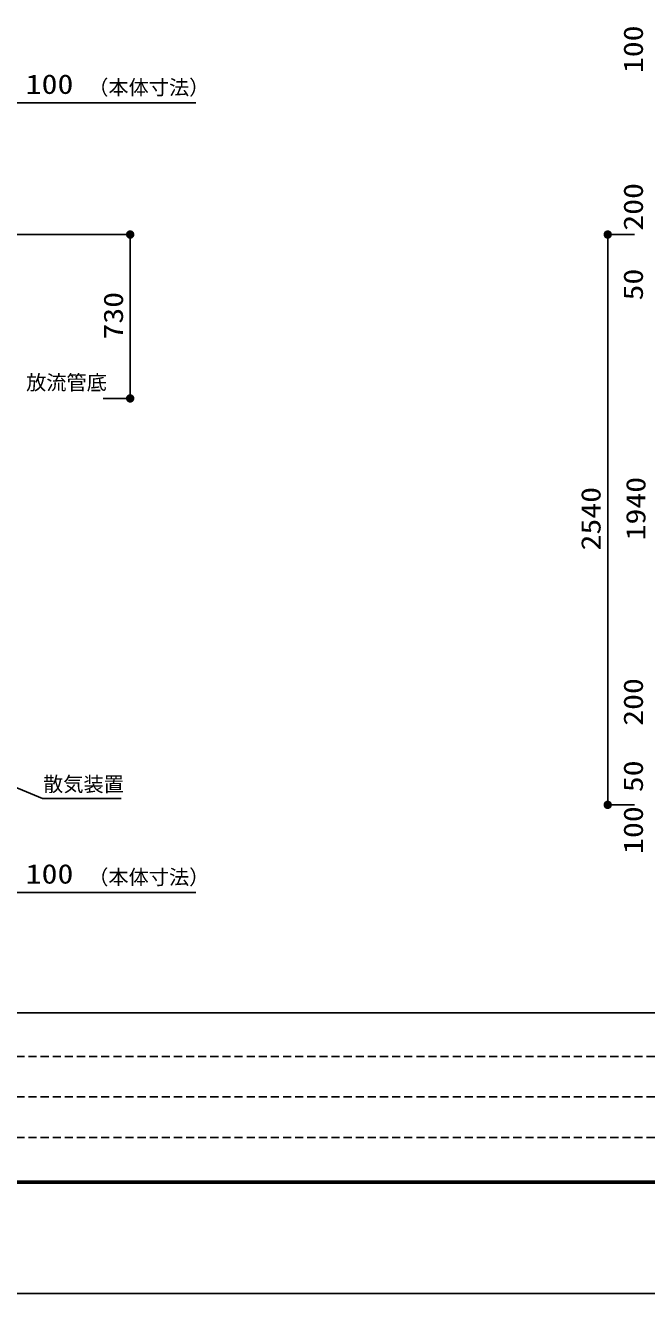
# Model space of a CAD drawing. Units: millimetres, scale not verified. Extents: x -24131 to 8910, y -6308 to 6308.
# Drawn here: x -3374 to -606, y -6308 to -659 of the extents above; entities that cross this region are included whole.
import ezdxf
from ezdxf.enums import TextEntityAlignment as Align

# ---------------------------------------------------------------- set-up
doc = ezdxf.new("R2010")
doc.units = ezdxf.units.MM
doc.header["$LTSCALE"] = 30
doc.linetypes.add('DASHED1', pattern=[1.8, 1.2, -0.6])
for name, color, linetype, lineweight in [('0-B_機器', 2, 'Continuous', 25), ('0-C_文字', 3, 'Continuous', 25), ('1-5_00クル-フ-6寸法', 132, 'Continuous', 25), ('1-9_図面枠', 7, 'Continuous', 25), ('1-A_Axis_waku', 7, 'Continuous', 25)]:
    doc.layers.add(name, color=color, linetype=linetype, lineweight=lineweight)
doc.styles.add('ＭＳ ゴシック', font='')
doc.styles.get('ＭＳ ゴシック').set_extended_font_data('MS Gothic')

msp = doc.modelspace()

# ---------------------------------------------------------------- linework, layer by layer
at = {"layer": '0-B_機器'}
msp.add_line((-7159.62, -1590.65), (-2945.86, -1590.65), dxfattribs=at)
at = {"layer": '0-C_文字'}
for p in [(-4339.51, -3675.95), (-2947.08, -4102.18)]:
    msp.add_line(p, (-3297.08, -4102.18), dxfattribs=at)
at = {"layer": '1-5_00クル-フ-6寸法', "color": 4}
for p, q in [((-3425.76, -1004.45), (-3125.19, -1004.45)), ((-3125.19, -1004.45), (-2614.32, -1004.45)), ((-3027.04, -1590.65), (-2907.04, -1590.65)), ((-2907.04, -1590.65), (-2907.04, -2320.63)), ((-659.25, -1590.65), (-779.25, -1590.65)), ((-779.25, -4130.63), (-779.25, -1590.65)), ((-3027.04, -2320.63), (-2907.04, -2320.63)), ((-659.25, -4130.63), (-779.25, -4130.63)), ((-3425.76, -4521.52), (-3125.19, -4521.52)), ((-3125.19, -4521.52), (-2614.32, -4521.52))]:
    msp.add_line(p, q, dxfattribs=at)
at = {"layer": '1-5_00クル-フ-6寸法'}
for points in [[(-2907.04, -1590.65), (-2924.01, -1582.67), (-2922.87, -1580.6)], [(-2907.04, -1590.65), (-2922.87, -1580.6), (-2921.49, -1578.7)], [(-2907.04, -1590.65), (-2921.49, -1578.7), (-2919.88, -1576.98)], [(-2907.04, -1590.65), (-2919.88, -1576.98), (-2918.06, -1575.48)], [(-2907.04, -1590.65), (-2918.06, -1575.48), (-2916.07, -1574.22)], [(-2907.04, -1590.65), (-2916.07, -1574.22), (-2913.94, -1573.22)], [(-2907.04, -1590.65), (-2913.94, -1573.22), (-2911.7, -1572.49)], [(-2907.04, -1590.65), (-2911.7, -1572.49), (-2909.39, -1572.05)], [(-2907.04, -1590.65), (-2909.39, -1572.05), (-2907.04, -1571.9)], [(-2907.04, -1590.65), (-2907.04, -1571.9), (-2904.69, -1572.05)], [(-2907.04, -1590.65), (-2904.69, -1572.05), (-2902.38, -1572.49)], [(-2907.04, -1590.65), (-2902.38, -1572.49), (-2900.14, -1573.22)], [(-2907.04, -1590.65), (-2900.14, -1573.22), (-2898.01, -1574.22)], [(-2907.04, -1590.65), (-2898.01, -1574.22), (-2896.02, -1575.48)], [(-2907.04, -1590.65), (-2896.02, -1575.48), (-2894.2, -1576.98)], [(-2907.04, -1590.65), (-2894.2, -1576.98), (-2892.59, -1578.7)], [(-2907.04, -1590.65), (-2892.59, -1578.7), (-2891.21, -1580.6)], [(-2907.04, -1590.65), (-2891.21, -1580.6), (-2890.07, -1582.67)], [(-779.25, -1590.65), (-796.21, -1582.67), (-795.08, -1580.6)], [(-779.25, -1590.65), (-795.08, -1580.6), (-793.69, -1578.7)], [(-779.25, -1590.65), (-793.69, -1578.7), (-792.08, -1576.98)], [(-779.25, -1590.65), (-792.08, -1576.98), (-790.27, -1575.48)], [(-779.25, -1590.65), (-790.27, -1575.48), (-788.28, -1574.22)], [(-779.25, -1590.65), (-788.28, -1574.22), (-786.15, -1573.22)], [(-779.25, -1590.65), (-786.15, -1573.22), (-783.91, -1572.49)], [(-779.25, -1590.65), (-783.91, -1572.49), (-781.6, -1572.05)], [(-779.25, -1590.65), (-781.6, -1572.05), (-779.25, -1571.9)], [(-779.25, -1590.65), (-779.25, -1571.9), (-776.9, -1572.05)], [(-779.25, -1590.65), (-776.9, -1572.05), (-774.58, -1572.49)], [(-779.25, -1590.65), (-774.58, -1572.49), (-772.34, -1573.22)], [(-779.25, -1590.65), (-772.34, -1573.22), (-770.21, -1574.22)], [(-779.25, -1590.65), (-770.21, -1574.22), (-768.23, -1575.48)], [(-779.25, -1590.65), (-768.23, -1575.48), (-766.41, -1576.98)], [(-779.25, -1590.65), (-766.41, -1576.98), (-764.8, -1578.7)], [(-779.25, -1590.65), (-764.8, -1578.7), (-763.42, -1580.6)], [(-779.25, -1590.65), (-763.42, -1580.6), (-762.28, -1582.67)], [(-2907.04, -1590.65), (-2925.75, -1589.47), (-2925.46, -1587.14)], [(-2907.04, -1590.65), (-2925.75, -1591.83), (-2925.75, -1589.47)], [(-2907.04, -1590.65), (-2925.46, -1594.16), (-2925.75, -1591.83)], [(-2907.04, -1590.65), (-2925.46, -1587.14), (-2924.87, -1584.86)], [(-2907.04, -1590.65), (-2924.87, -1596.44), (-2925.46, -1594.16)], [(-2907.04, -1590.65), (-2924.87, -1584.86), (-2924.01, -1582.67)], [(-2907.04, -1590.65), (-2924.01, -1598.63), (-2924.87, -1596.44)], [(-2907.04, -1590.65), (-2922.87, -1600.7), (-2924.01, -1598.63)], [(-2907.04, -1590.65), (-2921.49, -1602.6), (-2922.87, -1600.7)], [(-2907.04, -1590.65), (-2919.88, -1604.32), (-2921.49, -1602.6)], [(-2907.04, -1590.65), (-2918.06, -1605.82), (-2919.88, -1604.32)], [(-2907.04, -1590.65), (-2916.07, -1607.08), (-2918.06, -1605.82)], [(-2907.04, -1590.65), (-2913.94, -1608.08), (-2916.07, -1607.08)], [(-2907.04, -1590.65), (-2911.7, -1608.81), (-2913.94, -1608.08)], [(-2907.04, -1590.65), (-2909.39, -1609.25), (-2911.7, -1608.81)], [(-2907.04, -1590.65), (-2907.04, -1609.4), (-2909.39, -1609.25)], [(-2907.04, -1590.65), (-2890.07, -1582.67), (-2889.21, -1584.86)], [(-2907.04, -1590.65), (-2889.21, -1584.86), (-2888.62, -1587.14)], [(-2907.04, -1590.65), (-2888.62, -1587.14), (-2888.33, -1589.47)], [(-2907.04, -1590.65), (-2888.33, -1589.47), (-2888.33, -1591.83)], [(-2907.04, -1590.65), (-2904.69, -1609.25), (-2907.04, -1609.4)], [(-2907.04, -1590.65), (-2902.38, -1608.81), (-2904.69, -1609.25)], [(-2907.04, -1590.65), (-2900.14, -1608.08), (-2902.38, -1608.81)], [(-2907.04, -1590.65), (-2898.01, -1607.08), (-2900.14, -1608.08)], [(-2907.04, -1590.65), (-2896.02, -1605.82), (-2898.01, -1607.08)], [(-2907.04, -1590.65), (-2894.2, -1604.32), (-2896.02, -1605.82)], [(-2907.04, -1590.65), (-2892.59, -1602.6), (-2894.2, -1604.32)], [(-2907.04, -1590.65), (-2891.21, -1600.7), (-2892.59, -1602.6)], [(-2907.04, -1590.65), (-2890.07, -1598.63), (-2891.21, -1600.7)], [(-2907.04, -1590.65), (-2889.21, -1596.44), (-2890.07, -1598.63)], [(-2907.04, -1590.65), (-2888.62, -1594.16), (-2889.21, -1596.44)], [(-2907.04, -1590.65), (-2888.33, -1591.83), (-2888.62, -1594.16)], [(-779.25, -1590.65), (-797.96, -1589.47), (-797.66, -1587.14)], [(-779.25, -1590.65), (-797.96, -1591.83), (-797.96, -1589.47)], [(-779.25, -1590.65), (-797.66, -1594.16), (-797.96, -1591.83)], [(-779.25, -1590.65), (-797.66, -1587.14), (-797.08, -1584.86)], [(-779.25, -1590.65), (-797.08, -1596.44), (-797.66, -1594.16)], [(-779.25, -1590.65), (-797.08, -1584.86), (-796.21, -1582.67)], [(-779.25, -1590.65), (-796.21, -1598.63), (-797.08, -1596.44)], [(-779.25, -1590.65), (-795.08, -1600.7), (-796.21, -1598.63)], [(-779.25, -1590.65), (-793.69, -1602.6), (-795.08, -1600.7)], [(-779.25, -1590.65), (-792.08, -1604.32), (-793.69, -1602.6)], [(-779.25, -1590.65), (-790.27, -1605.82), (-792.08, -1604.32)], [(-779.25, -1590.65), (-788.28, -1607.08), (-790.27, -1605.82)], [(-779.25, -1590.65), (-786.15, -1608.08), (-788.28, -1607.08)], [(-779.25, -1590.65), (-783.91, -1608.81), (-786.15, -1608.08)], [(-779.25, -1590.65), (-781.6, -1609.25), (-783.91, -1608.81)], [(-779.25, -1590.65), (-779.25, -1609.4), (-781.6, -1609.25)], [(-779.25, -1590.65), (-762.28, -1582.67), (-761.41, -1584.86)], [(-779.25, -1590.65), (-761.41, -1584.86), (-760.83, -1587.14)], [(-779.25, -1590.65), (-760.83, -1587.14), (-760.53, -1589.47)], [(-779.25, -1590.65), (-760.53, -1589.47), (-760.53, -1591.83)], [(-779.25, -1590.65), (-776.9, -1609.25), (-779.25, -1609.4)], [(-779.25, -1590.65), (-774.58, -1608.81), (-776.9, -1609.25)], [(-779.25, -1590.65), (-772.34, -1608.08), (-774.58, -1608.81)], [(-779.25, -1590.65), (-770.21, -1607.08), (-772.34, -1608.08)], [(-779.25, -1590.65), (-768.23, -1605.82), (-770.21, -1607.08)], [(-779.25, -1590.65), (-766.41, -1604.32), (-768.23, -1605.82)], [(-779.25, -1590.65), (-764.8, -1602.6), (-766.41, -1604.32)], [(-779.25, -1590.65), (-763.42, -1600.7), (-764.8, -1602.6)], [(-779.25, -1590.65), (-762.28, -1598.63), (-763.42, -1600.7)], [(-779.25, -1590.65), (-761.41, -1596.44), (-762.28, -1598.63)], [(-779.25, -1590.65), (-760.83, -1594.16), (-761.41, -1596.44)], [(-779.25, -1590.65), (-760.53, -1591.83), (-760.83, -1594.16)], [(-2907.04, -2320.63), (-2925.46, -2317.12), (-2924.87, -2314.83)], [(-2907.04, -2320.63), (-2924.87, -2314.83), (-2924.01, -2312.65)], [(-2907.04, -2320.63), (-2924.01, -2312.65), (-2922.87, -2310.58)], [(-2907.04, -2320.63), (-2922.87, -2310.58), (-2921.49, -2308.68)], [(-2907.04, -2320.63), (-2921.49, -2308.68), (-2919.88, -2306.96)], [(-2907.04, -2320.63), (-2919.88, -2306.96), (-2918.06, -2305.46)], [(-2907.04, -2320.63), (-2918.06, -2305.46), (-2916.07, -2304.2)], [(-2907.04, -2320.63), (-2916.07, -2304.2), (-2913.94, -2303.2)], [(-2907.04, -2320.63), (-2913.94, -2303.2), (-2911.7, -2302.47)], [(-2907.04, -2320.63), (-2911.7, -2302.47), (-2909.39, -2302.03)], [(-2907.04, -2320.63), (-2909.39, -2302.03), (-2907.04, -2301.88)], [(-2907.04, -2320.63), (-2907.04, -2301.88), (-2904.69, -2302.03)], [(-2907.04, -2320.63), (-2904.69, -2302.03), (-2902.38, -2302.47)], [(-2907.04, -2320.63), (-2902.38, -2302.47), (-2900.14, -2303.2)], [(-2907.04, -2320.63), (-2900.14, -2303.2), (-2898.01, -2304.2)], [(-2907.04, -2320.63), (-2898.01, -2304.2), (-2896.02, -2305.46)], [(-2907.04, -2320.63), (-2896.02, -2305.46), (-2894.2, -2306.96)], [(-2907.04, -2320.63), (-2894.2, -2306.96), (-2892.59, -2308.68)], [(-2907.04, -2320.63), (-2892.59, -2308.68), (-2891.21, -2310.58)], [(-2907.04, -2320.63), (-2891.21, -2310.58), (-2890.07, -2312.65)], [(-2907.04, -2320.63), (-2890.07, -2312.65), (-2889.21, -2314.83)], [(-2907.04, -2320.63), (-2889.21, -2314.83), (-2888.62, -2317.12)], [(-2907.04, -2320.63), (-2925.75, -2319.45), (-2925.46, -2317.12)], [(-2907.04, -2320.63), (-2925.75, -2321.81), (-2925.75, -2319.45)], [(-2907.04, -2320.63), (-2925.46, -2324.14), (-2925.75, -2321.81)], [(-2907.04, -2320.63), (-2924.87, -2326.42), (-2925.46, -2324.14)], [(-2907.04, -2320.63), (-2924.01, -2328.61), (-2924.87, -2326.42)], [(-2907.04, -2320.63), (-2922.87, -2330.68), (-2924.01, -2328.61)], [(-2907.04, -2320.63), (-2921.49, -2332.58), (-2922.87, -2330.68)], [(-2907.04, -2320.63), (-2919.88, -2334.3), (-2921.49, -2332.58)], [(-2907.04, -2320.63), (-2918.06, -2335.8), (-2919.88, -2334.3)], [(-2907.04, -2320.63), (-2916.07, -2337.06), (-2918.06, -2335.8)], [(-2907.04, -2320.63), (-2913.94, -2338.06), (-2916.07, -2337.06)], [(-2907.04, -2320.63), (-2911.7, -2338.79), (-2913.94, -2338.06)], [(-2907.04, -2320.63), (-2909.39, -2339.23), (-2911.7, -2338.79)], [(-2907.04, -2320.63), (-2907.04, -2339.38), (-2909.39, -2339.23)], [(-2907.04, -2320.63), (-2888.62, -2317.12), (-2888.33, -2319.45)], [(-2907.04, -2320.63), (-2888.33, -2319.45), (-2888.33, -2321.81)], [(-2907.04, -2320.63), (-2904.69, -2339.23), (-2907.04, -2339.38)], [(-2907.04, -2320.63), (-2902.38, -2338.79), (-2904.69, -2339.23)], [(-2907.04, -2320.63), (-2900.14, -2338.06), (-2902.38, -2338.79)], [(-2907.04, -2320.63), (-2898.01, -2337.06), (-2900.14, -2338.06)], [(-2907.04, -2320.63), (-2896.02, -2335.8), (-2898.01, -2337.06)], [(-2907.04, -2320.63), (-2894.2, -2334.3), (-2896.02, -2335.8)], [(-2907.04, -2320.63), (-2892.59, -2332.58), (-2894.2, -2334.3)], [(-2907.04, -2320.63), (-2891.21, -2330.68), (-2892.59, -2332.58)], [(-2907.04, -2320.63), (-2890.07, -2328.61), (-2891.21, -2330.68)], [(-2907.04, -2320.63), (-2889.21, -2326.42), (-2890.07, -2328.61)], [(-2907.04, -2320.63), (-2888.62, -2324.14), (-2889.21, -2326.42)], [(-2907.04, -2320.63), (-2888.33, -2321.81), (-2888.62, -2324.14)], [(-779.25, -4130.63), (-797.08, -4124.83), (-796.21, -4122.65)], [(-779.25, -4130.63), (-796.21, -4122.65), (-795.08, -4120.58)], [(-779.25, -4130.63), (-795.08, -4120.58), (-793.69, -4118.68)], [(-779.25, -4130.63), (-793.69, -4118.68), (-792.08, -4116.96)], [(-779.25, -4130.63), (-792.08, -4116.96), (-790.27, -4115.46)], [(-779.25, -4130.63), (-790.27, -4115.46), (-788.28, -4114.2)], [(-779.25, -4130.63), (-788.28, -4114.2), (-786.15, -4113.2)], [(-779.25, -4130.63), (-786.15, -4113.2), (-783.91, -4112.47)], [(-779.25, -4130.63), (-783.91, -4112.47), (-781.6, -4112.03)], [(-779.25, -4130.63), (-781.6, -4112.03), (-779.25, -4111.88)], [(-779.25, -4130.63), (-779.25, -4111.88), (-776.9, -4112.03)], [(-779.25, -4130.63), (-776.9, -4112.03), (-774.58, -4112.47)], [(-779.25, -4130.63), (-774.58, -4112.47), (-772.34, -4113.2)], [(-779.25, -4130.63), (-772.34, -4113.2), (-770.21, -4114.2)], [(-779.25, -4130.63), (-770.21, -4114.2), (-768.23, -4115.46)], [(-779.25, -4130.63), (-768.23, -4115.46), (-766.41, -4116.96)], [(-779.25, -4130.63), (-766.41, -4116.96), (-764.8, -4118.68)], [(-779.25, -4130.63), (-764.8, -4118.68), (-763.42, -4120.58)], [(-779.25, -4130.63), (-763.42, -4120.58), (-762.28, -4122.65)], [(-779.25, -4130.63), (-762.28, -4122.65), (-761.41, -4124.83)], [(-779.25, -4130.63), (-797.96, -4129.45), (-797.66, -4127.12)], [(-779.25, -4130.63), (-797.96, -4131.81), (-797.96, -4129.45)], [(-779.25, -4130.63), (-797.66, -4134.14), (-797.96, -4131.81)], [(-779.25, -4130.63), (-797.66, -4127.12), (-797.08, -4124.83)], [(-779.25, -4130.63), (-797.08, -4136.42), (-797.66, -4134.14)], [(-779.25, -4130.63), (-796.21, -4138.61), (-797.08, -4136.42)], [(-779.25, -4130.63), (-795.08, -4140.68), (-796.21, -4138.61)], [(-779.25, -4130.63), (-793.69, -4142.58), (-795.08, -4140.68)], [(-779.25, -4130.63), (-792.08, -4144.3), (-793.69, -4142.58)], [(-779.25, -4130.63), (-790.27, -4145.8), (-792.08, -4144.3)], [(-779.25, -4130.63), (-788.28, -4147.06), (-790.27, -4145.8)], [(-779.25, -4130.63), (-786.15, -4148.06), (-788.28, -4147.06)], [(-779.25, -4130.63), (-783.91, -4148.79), (-786.15, -4148.06)], [(-779.25, -4130.63), (-781.6, -4149.23), (-783.91, -4148.79)], [(-779.25, -4130.63), (-779.25, -4149.38), (-781.6, -4149.23)], [(-779.25, -4130.63), (-761.41, -4124.83), (-760.83, -4127.12)], [(-779.25, -4130.63), (-760.83, -4127.12), (-760.53, -4129.45)], [(-779.25, -4130.63), (-760.53, -4129.45), (-760.53, -4131.81)], [(-779.25, -4130.63), (-776.9, -4149.23), (-779.25, -4149.38)], [(-779.25, -4130.63), (-774.58, -4148.79), (-776.9, -4149.23)], [(-779.25, -4130.63), (-772.34, -4148.06), (-774.58, -4148.79)], [(-779.25, -4130.63), (-770.21, -4147.06), (-772.34, -4148.06)], [(-779.25, -4130.63), (-768.23, -4145.8), (-770.21, -4147.06)], [(-779.25, -4130.63), (-766.41, -4144.3), (-768.23, -4145.8)], [(-779.25, -4130.63), (-764.8, -4142.58), (-766.41, -4144.3)], [(-779.25, -4130.63), (-763.42, -4140.68), (-764.8, -4142.58)], [(-779.25, -4130.63), (-762.28, -4138.61), (-763.42, -4140.68)], [(-779.25, -4130.63), (-761.41, -4136.42), (-762.28, -4138.61)], [(-779.25, -4130.63), (-760.83, -4134.14), (-761.41, -4136.42)], [(-779.25, -4130.63), (-760.53, -4131.81), (-760.83, -4134.14)]]:
    msp.add_solid(points, dxfattribs=at)
at = {"layer": '1-9_図面枠'}
msp.add_lwpolyline([(-8910, -6307.5), (-8910, 6307.5), (8910, 6307.5), (8910, -6307.5)], close=True, dxfattribs=at)
at = {"layer": '1-A_Axis_waku'}
for p, q in [((-7770, -5056.5), (8400, -5056.5)), ((8408.4, -5814.9), (-7778.4, -5814.9)), ((8407.8, -5814.3), (-7777.8, -5814.3)), ((8407.2, -5813.7), (-7777.2, -5813.7)), ((8406.6, -5813.1), (-7776.6, -5813.1)), ((8406, -5812.5), (-7776, -5812.5)), ((8405.4, -5811.9), (-7775.4, -5811.9)), ((8404.8, -5811.3), (-7774.8, -5811.3)), ((8404.2, -5810.7), (-7774.2, -5810.7)), ((8403.6, -5810.1), (-7773.6, -5810.1)), ((8403, -5809.5), (-7773, -5809.5)), ((8402.4, -5808.9), (-7772.4, -5808.9)), ((8401.8, -5808.3), (-7771.8, -5808.3)), ((8401.2, -5807.7), (-7771.2, -5807.7)), ((8400.6, -5807.1), (-7770.6, -5807.1)), ((-7770, -5806.5), (8400, -5806.5))]:
    msp.add_line(p, q, dxfattribs=at)
at = {"layer": '1-A_Axis_waku', "linetype": 'DASHED1'}
for p, q in [((240, -5251.5), (-7770, -5251.5)), ((240, -5431.5), (-7770, -5431.5)), ((240, -5611.5), (-7770, -5611.5))]:
    msp.add_line(p, q, dxfattribs=at)

# ---------------------------------------------------------------- texts
at = {"layer": '0-C_文字', "color": 4, "style": 'ＭＳ ゴシック'}
msp.add_text('散気装置', height=65.98, dxfattribs=at).set_placement((-3295.08, -4091.18), align=Align.BOTTOM_LEFT)
at = {"layer": '1-5_00クル-フ-6寸法', "color": 3, "style": 'ＭＳ ゴシック', "width": 1.2}
for s, p in [('100', (-596.34, -871.78)), ('200', (-596.34, -1573.59)), ('50', (-596.34, -1884.22)), ('730', (-2912.89, -2058.5)), ('1940', (-585.09, -2952.93)), ('2540', (-785.09, -2997.78)), ('200', (-596.34, -3778.62)), ('50', (-596.34, -4074.2)), ('100', (-596.34, -4349.16))]:
    msp.add_text(s, height=86.66, rotation=90, dxfattribs=at).set_placement(p, align=Align.BOTTOM_LEFT)
for p in [(-3372.38, -990.3), (-3372.38, -4507.36)]:
    msp.add_text('100', height=86.66, dxfattribs=at).set_placement(p, align=Align.BOTTOM_LEFT)
at = {"layer": '1-5_00クル-フ-6寸法', "color": 4, "style": 'ＭＳ ゴシック'}
for s, p in [('（本体寸法）', (-3094.13, -988.26)), ('放流管底', (-3370.77, -2302.43)), ('（本体寸法）', (-3094.13, -4505.33))]:
    msp.add_text(s, height=65.98, dxfattribs=at).set_placement(p, align=Align.BOTTOM_LEFT)

doc.saveas('drawing.dxf')
